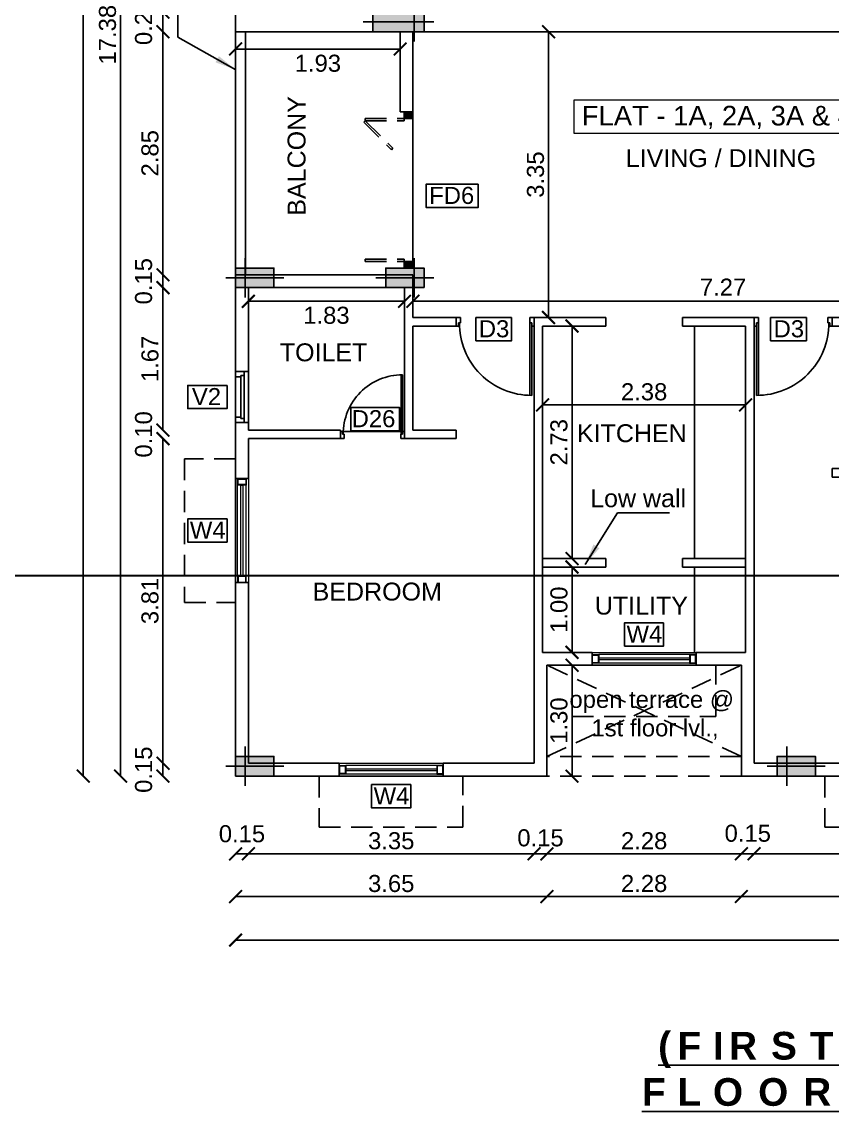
# Model space of a CAD drawing. Header units: metres. Extents: x 2130 to 3135, y 5414 to 5819.
# Drawn here: x 2834.7 to 2844.2, y 5609.32 to 5622.13 of the extents above; entities that cross this region are included whole.
import ezdxf
from ezdxf.enums import TextEntityAlignment as Align

# ---------------------------------------------------------------- set-up
doc = ezdxf.new("R2010")
doc.units = ezdxf.units.M
doc.header["$MEASUREMENT"] = 0
doc.header["$PDMODE"] = 34
doc.linetypes.add('HIDDEN', pattern=[0.375, 0.25, -0.125])
doc.linetypes.add('PHANTOM2', pattern=[1.25, 0.625, -0.125, 0.125, -0.125, 0.125, -0.125])
doc.layers.get('0').update_dxf_attribs({"lineweight": 18})
doc.layers.get('Defpoints').update_dxf_attribs({"lineweight": 18})
for name, color, linetype in [('col', 1, 'Continuous'), ('DIM', 8, 'Continuous'), ('JD', 3, 'Continuous'), ('TITLE', 7, 'Continuous'), ('WALL', 2, 'Continuous'), ('WIN', 5, 'Continuous')]:
    doc.layers.add(name, color=color, linetype=linetype)
for name, color, linetype, lineweight in [('flat name', 6, 'Continuous', 18), ('FURNITURE', 4, 'Continuous', 25), ('text', 7, 'Continuous', 25)]:
    doc.layers.add(name, color=color, linetype=linetype, lineweight=lineweight)
doc.styles.add('A1', font='arial.ttf')
doc.styles.add('R1', font='arial.ttf')
doc.dimstyles.new('DIM-CMDA', dxfattribs={"dimtxt": 0.2, "dimasz": 0.15, "dimexe": 0.05, "dimexo": 0.0625, "dimgap": 0.05, "dimtad": 1, "dimzin": 1, "dimdsep": 46, "dimtxsty": 'R1', "dimblk": 'ARCHTICK', "dimcen": 0.09, "dimse1": 1, "dimse2": 1, "dimclrd": 8, "dimclre": 8, "dimadec": 0, "dimazin": 0, "dimtm": 1e-09, "dimtfac": 1, "dimtofl": 0, "dimtmove": 2, "dimatfit": 3, "dimfxl": 0, "dimtolj": 1, "dimtzin": 0, "dimlwd": -1, "dimlwe": -1, "dimarcsym": 0})

# ---------------------------------------------------------------- blocks, each defined once
blk = doc.blocks.new('A$C451D3D78')
at = {"layer": 'WIN'}
for p, q in [((0.813, 0.915), (0.913, 0.915)), ((0.813, 0.915), (0.813, 0.888)), ((0.913, 0.915), (0.913, 0.864)), ((0.851, 0.887), (0, 0.887)), ((0.851, 0.866), (0.001, 0.866)), ((0.851, 0.888), (0.813, 0.888)), ((0.851, 0.888), (0.851, 0.864)), ((0.913, 0.864), (0.851, 0.864)), ((0.851, 0.027), (0.813, 0.027)), ((0.813, 0), (0.813, 0.027)), ((0.913, 0.051), (0.851, 0.051)), ((0.851, 0.027), (0.851, 0.051)), ((0.913, 0.051), (0.913, 0)), ((0.813, 0), (0.913, 0))]:
    blk.add_line(p, q, dxfattribs=at)
blk.add_arc((0.846, 0.885), 0.846, 179.8207, 270.3545, dxfattribs=at)
blk = doc.blocks.new('A$C43150011')
at = {"layer": 'WIN'}
for p, q in [((0.667, 0.75), (0.749, 0.75)), ((0.667, 0.75), (0.667, 0.728)), ((0.698, 0.728), (0.667, 0.728)), ((0.698, 0.728), (0.698, 0.708)), ((0.749, 0.708), (0.698, 0.708)), ((0.749, 0.708), (0.749, 0.75)), ((0.698, 0.023), (0, 0.023)), ((0.698, 0.04), (0.001, 0.04)), ((0.667, 0), (0.667, 0.022)), ((0.698, 0.022), (0.667, 0.022)), ((0.667, 0), (0.749, 0)), ((0.749, 0.042), (0.698, 0.042)), ((0.698, 0.022), (0.698, 0.042)), ((0.749, 0), (0.749, 0.042))]:
    blk.add_line(p, q, dxfattribs=at)
blk.add_lwpolyline([(0.667, 0), (0.667, 0.75)], dxfattribs=at)
blk.add_arc((0.694, 0.025), 0.693, 89.6455, 180.1793, dxfattribs=at)
blk = doc.blocks.new('A$C36B25374')
at = {"layer": 'WIN', "linetype": 'HIDDEN'}
for p, q in [((0.076, 0.559), (0.076, 0.102)), ((0.102, 0.559), (0.076, 0.559)), ((0.12, 0.577), (0.102, 0.559)), ((0.102, 0.559), (0.102, 0.102)), ((0.102, 0.559), (0.425, 0.236)), ((0.12, 0.577), (0.443, 0.253)), ((1.727, 0.559), (1.727, 0.102)), ((1.727, 0.559), (1.753, 0.559)), ((1.753, 0.559), (1.753, 0.102)), ((0.443, 0.253), (0.425, 0.236)), ((0.102, 0.102), (0.076, 0.102)), ((1.727, 0.102), (1.753, 0.102))]:
    blk.add_line(p, q, dxfattribs=at)
at = {"layer": 'WIN'}
for p, q in [((0, 0), (0, 0.102)), ((0, 0), (0, 0.102)), ((0, 0), (0, 0.102)), ((0, 0), (0, 0.102)), ((0, 0.102), (0.076, 0.102)), ((0, 0), (0.076, 0)), ((0.076, 0.102), (0.076, 0)), ((1.753, 0), (0.076, 0)), ((1.753, 0.102), (1.753, 0)), ((1.829, 0.102), (1.753, 0.102)), ((1.829, 0), (1.753, 0)), ((1.829, 0), (1.829, 0.102)), ((1.829, 0), (1.829, 0.102)), ((1.829, 0), (1.829, 0.102)), ((1.829, 0), (1.829, 0.102))]:
    blk.add_line(p, q, dxfattribs=at)
for points in [[(0, 0.102), (0, 0), (0.076, 0.102), (0.076, 0)], [(1.753, 0.102), (1.753, 0), (1.829, 0.102), (1.829, 0)]]:
    blk.add_solid(points, dxfattribs=at)
blk = doc.blocks.new('A$C5D530010')
at = {"layer": 'WIN', "lineweight": 9}
blk.add_lwpolyline([(0.064, 0.077), (0.064, 1.143), (0.089, 1.143), (0.089, 0.077)], close=True, dxfattribs=at)
at = {"color": 7, "lineweight": 9}
for points in [[(0.025, 1.22), (0.127, 1.22), (0.127, 1.143), (0.025, 1.143)], [(0.025, 0), (0.025, 0.077), (0.127, 0.077), (0.127, 0)]]:
    blk.add_wipeout(points, dxfattribs=at).dxf.layer = 'WIN'
at = {"layer": 'WIN', "lineweight": 9}
for p, q in [((0, 0), (0, 1.22)), ((0.15, 0), (0.15, 1.22)), ((0.025, 1.143), (0.025, 0.077)), ((0.127, 1.143), (0.127, 0.077))]:
    blk.add_line(p, q, dxfattribs=at)
at = {"layer": 'WIN', "color": 7, "lineweight": 9}
for points in [[(0.025, 1.22), (0.025, 1.143), (0.127, 1.143), (0.127, 1.22), (0.025, 1.22)], [(0.127, 0), (0.025, 0), (0.025, 0.077), (0.127, 0.077), (0.127, 0)]]:
    blk.add_lwpolyline(points, dxfattribs=at)
for points in [[(0.031, 1.214), (0.031, 1.149), (0.121, 1.149), (0.121, 1.214)], [(0.121, 0.006), (0.031, 0.006), (0.031, 0.071), (0.121, 0.071)]]:
    blk.add_lwpolyline(points, close=True, dxfattribs=at)
blk = doc.blocks.new('A$C1E3E09E3')
at = {"layer": 'WIN'}
for p, q in [((0, 0.6), (0, 0)), ((0.05, 0.551), (0.05, 0.049)), ((0.087, 0.537), (0.087, 0.063)), ((0.15, 0.537), (0.15, 0.063))]:
    blk.add_line(p, q, dxfattribs=at)
at = {"layer": 'WIN', "color": 9}
for points in [[(0.05, 0.551), (0.05, 0.6), (0.15, 0.6), (0.15, 0.537), (0.087, 0.537), (0.087, 0.551), (0.05, 0.551)], [(0.05, 0.049), (0.05, 0), (0.15, 0), (0.15, 0.063), (0.087, 0.063), (0.087, 0.049), (0.05, 0.049)]]:
    blk.add_lwpolyline(points, dxfattribs=at)
blk = doc.blocks.new('230x600')
blk.add_hatch(color=0).paths.add_polyline_path([(1593.962, -175.039), (1594.192, -175.039), (1594.192, -175.639), (1593.962, -175.639)])
at = {"color": 0}
for p, q in [((1594.077, -174.924), (1594.077, -175.754)), ((1593.847, -175.154), (1594.307, -175.154))]:
    blk.add_line(p, q, dxfattribs=at)
blk.add_lwpolyline([(1593.962, -175.039), (1594.192, -175.039), (1594.192, -175.639), (1593.962, -175.639)], close=True, dxfattribs=at)
blk = doc.blocks.new('230x450')
blk.add_hatch(color=0).paths.add_polyline_path([(1594.873, -175.039), (1595.103, -175.039), (1595.103, -175.489), (1594.873, -175.489)])
at = {"color": 0}
for p, q in [((1594.988, -174.924), (1594.988, -175.604)), ((1594.758, -175.154), (1595.218, -175.154))]:
    blk.add_line(p, q, dxfattribs=at)
blk.add_lwpolyline([(1594.873, -175.039), (1595.103, -175.039), (1595.103, -175.489), (1594.873, -175.489)], close=True, dxfattribs=at)
blk = doc.blocks.new('_ArchTick')
at = {"color": 0, "linetype": 'ByBlock', "const_width": 0.15}
blk.add_lwpolyline([(-0.5, -0.5), (0.5, 0.5)], dxfattribs=at)
blk = doc.blocks.new('*D616')
at = {"layer": 'Defpoints', "color": 0}
for p in [(2838.17, 5622.242), (2836.354, 5622.012), (2838.17, 5622.012)]:
    blk.add_point(p, dxfattribs=at)
at = {"layer": 'DIM', "color": 8}
blk.add_line((2836.354, 5622.242), (2836.354, 5622.012), dxfattribs=at)
at = {"layer": 'DIM', "color": 8, "xscale": 0.15, "yscale": 0.15, "zscale": 0.15}
for p, rotation in [((2836.354, 5622.242), 90), ((2836.354, 5622.012), 270)]:
    blk.add_blockref('_ArchTick', p, dxfattribs=dict(at, rotation=rotation))
at = {"layer": 'DIM', "color": 0, "insert": (2836.127, 5622.127), "char_height": 0.2, "attachment_point": 5, "rotation": 90, "style": 'R1'}
blk.add_mtext('\\A1;0.23', dxfattribs=at)
blk = doc.blocks.new('*D617')
at = {"layer": 'Defpoints', "color": 0}
for p in [(2838.17, 5622.012), (2836.354, 5619.162), (2838.361, 5619.162)]:
    blk.add_point(p, dxfattribs=at)
at = {"layer": 'DIM', "color": 8}
blk.add_line((2836.354, 5622.012), (2836.354, 5619.162), dxfattribs=at)
at = {"layer": 'DIM', "color": 8, "xscale": 0.15, "yscale": 0.15, "zscale": 0.15}
for p, rotation in [((2836.354, 5622.012), 90), ((2836.354, 5619.162), 270)]:
    blk.add_blockref('_ArchTick', p, dxfattribs=dict(at, rotation=rotation))
at = {"layer": 'DIM', "color": 0, "insert": (2836.202, 5620.587), "char_height": 0.2, "attachment_point": 5, "rotation": 90, "style": 'R1'}
blk.add_mtext('\\A1;2.85', dxfattribs=at)
blk = doc.blocks.new('*D618')
at = {"layer": 'Defpoints', "color": 0}
for p in [(2838.361, 5619.162), (2836.354, 5619.012), (2838.27, 5619.012)]:
    blk.add_point(p, dxfattribs=at)
at = {"layer": 'DIM', "color": 8}
blk.add_line((2836.354, 5619.162), (2836.354, 5619.012), dxfattribs=at)
at = {"layer": 'DIM', "color": 8, "xscale": 0.15, "yscale": 0.15, "zscale": 0.15}
for p, rotation in [((2836.354, 5619.162), 90), ((2836.354, 5619.012), 270)]:
    blk.add_blockref('_ArchTick', p, dxfattribs=dict(at, rotation=rotation))
at = {"layer": 'DIM', "color": 0, "insert": (2836.127, 5619.087), "char_height": 0.2, "attachment_point": 5, "rotation": 90, "style": 'R1'}
blk.add_mtext('\\A1;0.15', dxfattribs=at)
blk = doc.blocks.new('*D619')
at = {"layer": 'Defpoints', "color": 0}
for p in [(2838.27, 5619.012), (2836.354, 5617.342), (2838.086, 5617.342)]:
    blk.add_point(p, dxfattribs=at)
at = {"layer": 'DIM', "color": 8}
blk.add_line((2836.354, 5619.012), (2836.354, 5617.342), dxfattribs=at)
at = {"layer": 'DIM', "color": 8, "xscale": 0.15, "yscale": 0.15, "zscale": 0.15}
for p, rotation in [((2836.354, 5619.012), 90), ((2836.354, 5617.342), 270)]:
    blk.add_blockref('_ArchTick', p, dxfattribs=dict(at, rotation=rotation))
at = {"layer": 'DIM', "color": 0, "insert": (2836.202, 5618.177), "char_height": 0.2, "attachment_point": 5, "rotation": 90, "style": 'R1'}
blk.add_mtext('\\A1;1.67', dxfattribs=at)
blk = doc.blocks.new('*D620')
at = {"layer": 'Defpoints', "color": 0}
for p in [(2838.086, 5617.342), (2836.354, 5617.242), (2838.086, 5617.242)]:
    blk.add_point(p, dxfattribs=at)
at = {"layer": 'DIM', "color": 0, "insert": (2836.127, 5617.292), "char_height": 0.2, "attachment_point": 5, "rotation": 90, "style": 'R1'}
blk.add_mtext('\\A1;0.10', dxfattribs=at)
blk = doc.blocks.new('*D621')
at = {"layer": 'Defpoints', "color": 0}
for p in [(2838.086, 5617.242), (2836.354, 5613.437), (2838.066, 5613.437)]:
    blk.add_point(p, dxfattribs=at)
at = {"layer": 'DIM', "color": 8}
blk.add_line((2836.354, 5617.242), (2836.354, 5613.437), dxfattribs=at)
at = {"layer": 'DIM', "color": 8, "xscale": 0.15, "yscale": 0.15, "zscale": 0.15}
for p, rotation in [((2836.354, 5617.242), 90), ((2836.354, 5613.437), 270)]:
    blk.add_blockref('_ArchTick', p, dxfattribs=dict(at, rotation=rotation))
at = {"layer": 'DIM', "color": 0, "insert": (2836.202, 5615.34), "char_height": 0.2, "attachment_point": 5, "rotation": 90, "style": 'R1'}
blk.add_mtext('\\A1;3.81', dxfattribs=at)
blk = doc.blocks.new('*D622')
at = {"layer": 'Defpoints', "color": 0}
for p in [(2838.066, 5613.437), (2836.354, 5613.287), (2838.087, 5613.287)]:
    blk.add_point(p, dxfattribs=at)
at = {"layer": 'DIM', "color": 8}
blk.add_line((2836.354, 5613.437), (2836.354, 5613.287), dxfattribs=at)
at = {"layer": 'DIM', "color": 8, "xscale": 0.15, "yscale": 0.15, "zscale": 0.15}
for p, rotation in [((2836.354, 5613.437), 90), ((2836.354, 5613.287), 270)]:
    blk.add_blockref('_ArchTick', p, dxfattribs=dict(at, rotation=rotation))
at = {"layer": 'DIM', "color": 0, "insert": (2836.127, 5613.362), "char_height": 0.2, "attachment_point": 5, "rotation": 90, "style": 'R1'}
blk.add_mtext('\\A1;0.15', dxfattribs=at)
blk = doc.blocks.new('*D623')
at = {"layer": 'Defpoints', "color": 0}
for p in [(2835.857, 5630.667), (2839.432, 5630.667), (2838.087, 5613.287)]:
    blk.add_point(p, dxfattribs=at)
at = {"layer": 'DIM', "color": 8}
blk.add_line((2835.857, 5613.287), (2835.857, 5630.667), dxfattribs=at)
at = {"layer": 'DIM', "color": 8, "xscale": 0.15, "yscale": 0.15, "zscale": 0.15}
for p, rotation in [((2835.857, 5630.667), 90), ((2835.857, 5613.287), 270)]:
    blk.add_blockref('_ArchTick', p, dxfattribs=dict(at, rotation=rotation))
at = {"layer": 'DIM', "color": 4, "insert": (2835.704, 5621.977), "char_height": 0.2, "attachment_point": 5, "rotation": 90, "style": 'R1'}
blk.add_mtext('\\A1;17.38', dxfattribs=at)
blk = doc.blocks.new('*D207')
at = {"layer": 'Defpoints', "color": 0}
for p in [(2835.419, 5649.267), (2837.928, 5649.267), (2838.087, 5613.287)]:
    blk.add_point(p, dxfattribs=at)
at = {"layer": 'DIM', "color": 8}
blk.add_line((2835.419, 5613.287), (2835.419, 5649.267), dxfattribs=at)
at = {"layer": 'DIM', "color": 8, "xscale": 0.15, "yscale": 0.15, "zscale": 0.15}
for p, rotation in [((2835.419, 5649.267), 90), ((2835.419, 5613.287), 270)]:
    blk.add_blockref('_ArchTick', p, dxfattribs=dict(at, rotation=rotation))
at = {"layer": 'DIM', "color": 0, "insert": (2835.267, 5631.277), "char_height": 0.2, "attachment_point": 5, "rotation": 90, "style": 'R1'}
blk.add_mtext('\\A1;35.98', dxfattribs=at)
blk = doc.blocks.new('*D626')
at = {"layer": 'Defpoints', "color": 0}
for p in [(2837.205, 5614.421), (2837.355, 5614.421), (2837.355, 5612.376)]:
    blk.add_point(p, dxfattribs=at)
at = {"layer": 'DIM', "color": 8}
blk.add_line((2837.205, 5612.376), (2837.355, 5612.376), dxfattribs=at)
at = {"layer": 'DIM', "color": 8, "xscale": 0.15, "yscale": 0.15, "zscale": 0.15, "rotation": 180}
blk.add_blockref('_ArchTick', (2837.205, 5612.376), dxfattribs=at)
at = {"layer": 'DIM', "color": 8, "xscale": 0.15, "yscale": 0.15, "zscale": 0.15}
blk.add_blockref('_ArchTick', (2837.355, 5612.376), dxfattribs=at)
at = {"layer": 'DIM', "color": 0, "insert": (2837.28, 5612.61), "char_height": 0.2, "attachment_point": 5, "style": 'R1'}
blk.add_mtext('\\A1;0.15', dxfattribs=at)
blk = doc.blocks.new('*D627')
at = {"layer": 'Defpoints', "color": 0}
for p in [(2837.355, 5614.421), (2840.705, 5613.82), (2840.705, 5612.376)]:
    blk.add_point(p, dxfattribs=at)
at = {"layer": 'DIM', "color": 8}
blk.add_line((2837.355, 5612.376), (2840.705, 5612.376), dxfattribs=at)
at = {"layer": 'DIM', "color": 8, "xscale": 0.15, "yscale": 0.15, "zscale": 0.15, "rotation": 180}
blk.add_blockref('_ArchTick', (2837.355, 5612.376), dxfattribs=at)
at = {"layer": 'DIM', "color": 8, "xscale": 0.15, "yscale": 0.15, "zscale": 0.15}
blk.add_blockref('_ArchTick', (2840.705, 5612.376), dxfattribs=at)
at = {"layer": 'DIM', "color": 0, "insert": (2839.03, 5612.528), "char_height": 0.2, "attachment_point": 5, "style": 'R1'}
blk.add_mtext('\\A1;3.35', dxfattribs=at)
blk = doc.blocks.new('*D628')
at = {"layer": 'Defpoints', "color": 0}
for p in [(2840.705, 5613.82), (2840.855, 5613.758), (2840.855, 5612.376)]:
    blk.add_point(p, dxfattribs=at)
at = {"layer": 'DIM', "color": 8}
blk.add_line((2840.705, 5612.376), (2840.855, 5612.376), dxfattribs=at)
at = {"layer": 'DIM', "color": 8, "xscale": 0.15, "yscale": 0.15, "zscale": 0.15, "rotation": 180}
blk.add_blockref('_ArchTick', (2840.705, 5612.376), dxfattribs=at)
at = {"layer": 'DIM', "color": 8, "xscale": 0.15, "yscale": 0.15, "zscale": 0.15}
blk.add_blockref('_ArchTick', (2840.855, 5612.376), dxfattribs=at)
at = {"layer": 'DIM', "color": 0, "insert": (2840.78, 5612.562), "char_height": 0.2, "attachment_point": 5, "style": 'R1'}
blk.add_mtext('\\A1;0.15', dxfattribs=at)
blk = doc.blocks.new('*D629')
at = {"layer": 'Defpoints', "color": 0}
for p in [(2843.135, 5613.859), (2840.855, 5613.758), (2843.135, 5612.376)]:
    blk.add_point(p, dxfattribs=at)
at = {"layer": 'DIM', "color": 8}
blk.add_line((2840.855, 5612.376), (2843.135, 5612.376), dxfattribs=at)
at = {"layer": 'DIM', "color": 8, "xscale": 0.15, "yscale": 0.15, "zscale": 0.15, "rotation": 180}
blk.add_blockref('_ArchTick', (2840.855, 5612.376), dxfattribs=at)
at = {"layer": 'DIM', "color": 8, "xscale": 0.15, "yscale": 0.15, "zscale": 0.15}
blk.add_blockref('_ArchTick', (2843.135, 5612.376), dxfattribs=at)
at = {"layer": 'DIM', "color": 0, "insert": (2841.995, 5612.528), "char_height": 0.2, "attachment_point": 5, "style": 'R1'}
blk.add_mtext('\\A1;2.28', dxfattribs=at)
blk = doc.blocks.new('*D630')
at = {"layer": 'Defpoints', "color": 0}
for p in [(2843.135, 5613.859), (2843.285, 5613.839), (2843.285, 5612.376)]:
    blk.add_point(p, dxfattribs=at)
at = {"layer": 'DIM', "color": 8}
blk.add_line((2843.135, 5612.376), (2843.285, 5612.376), dxfattribs=at)
at = {"layer": 'DIM', "color": 8, "xscale": 0.15, "yscale": 0.15, "zscale": 0.15, "rotation": 180}
blk.add_blockref('_ArchTick', (2843.135, 5612.376), dxfattribs=at)
at = {"layer": 'DIM', "color": 8, "xscale": 0.15, "yscale": 0.15, "zscale": 0.15}
blk.add_blockref('_ArchTick', (2843.285, 5612.376), dxfattribs=at)
at = {"layer": 'DIM', "color": 0, "insert": (2843.21, 5612.616), "char_height": 0.2, "attachment_point": 5, "style": 'R1'}
blk.add_mtext('\\A1;0.15', dxfattribs=at)
blk = doc.blocks.new('*D631')
at = {"layer": 'Defpoints', "color": 0}
for p in [(2846.635, 5613.872), (2843.285, 5613.839), (2846.635, 5612.376)]:
    blk.add_point(p, dxfattribs=at)
at = {"layer": 'DIM', "color": 8}
blk.add_line((2843.285, 5612.376), (2846.635, 5612.376), dxfattribs=at)
at = {"layer": 'DIM', "color": 8, "xscale": 0.15, "yscale": 0.15, "zscale": 0.15, "rotation": 180}
blk.add_blockref('_ArchTick', (2843.285, 5612.376), dxfattribs=at)
at = {"layer": 'DIM', "color": 8, "xscale": 0.15, "yscale": 0.15, "zscale": 0.15}
blk.add_blockref('_ArchTick', (2846.635, 5612.376), dxfattribs=at)
at = {"layer": 'DIM', "color": 0, "insert": (2844.96, 5612.528), "char_height": 0.2, "attachment_point": 5, "style": 'R1'}
blk.add_mtext('\\A1;3.35', dxfattribs=at)
blk = doc.blocks.new('*D641')
at = {"layer": 'Defpoints', "color": 0}
for p in [(2837.205, 5614.032), (2840.855, 5613.937), (2840.855, 5611.875)]:
    blk.add_point(p, dxfattribs=at)
at = {"layer": 'DIM', "color": 8}
blk.add_line((2837.205, 5611.875), (2840.855, 5611.875), dxfattribs=at)
at = {"layer": 'DIM', "color": 8, "xscale": 0.15, "yscale": 0.15, "zscale": 0.15, "rotation": 180}
blk.add_blockref('_ArchTick', (2837.205, 5611.875), dxfattribs=at)
at = {"layer": 'DIM', "color": 8, "xscale": 0.15, "yscale": 0.15, "zscale": 0.15}
blk.add_blockref('_ArchTick', (2840.855, 5611.875), dxfattribs=at)
at = {"layer": 'DIM', "color": 4, "insert": (2839.03, 5612.027), "char_height": 0.2, "attachment_point": 5, "style": 'R1'}
blk.add_mtext('\\A1;3.65', dxfattribs=at)
blk = doc.blocks.new('*D642')
at = {"layer": 'Defpoints', "color": 0}
for p in [(2840.855, 5613.937), (2843.135, 5613.937), (2843.135, 5611.875)]:
    blk.add_point(p, dxfattribs=at)
at = {"layer": 'DIM', "color": 8}
blk.add_line((2840.855, 5611.875), (2843.135, 5611.875), dxfattribs=at)
at = {"layer": 'DIM', "color": 8, "xscale": 0.15, "yscale": 0.15, "zscale": 0.15, "rotation": 180}
blk.add_blockref('_ArchTick', (2840.855, 5611.875), dxfattribs=at)
at = {"layer": 'DIM', "color": 8, "xscale": 0.15, "yscale": 0.15, "zscale": 0.15}
blk.add_blockref('_ArchTick', (2843.135, 5611.875), dxfattribs=at)
at = {"layer": 'DIM', "color": 4, "insert": (2841.995, 5612.027), "char_height": 0.2, "attachment_point": 5, "style": 'R1'}
blk.add_mtext('\\A1;2.28', dxfattribs=at)
blk = doc.blocks.new('*D643')
at = {"layer": 'Defpoints', "color": 0}
for p in [(2846.785, 5614.036), (2843.135, 5613.937), (2846.785, 5611.875)]:
    blk.add_point(p, dxfattribs=at)
at = {"layer": 'DIM', "color": 8}
blk.add_line((2843.135, 5611.875), (2846.785, 5611.875), dxfattribs=at)
at = {"layer": 'DIM', "color": 8, "xscale": 0.15, "yscale": 0.15, "zscale": 0.15, "rotation": 180}
blk.add_blockref('_ArchTick', (2843.135, 5611.875), dxfattribs=at)
at = {"layer": 'DIM', "color": 8, "xscale": 0.15, "yscale": 0.15, "zscale": 0.15}
blk.add_blockref('_ArchTick', (2846.785, 5611.875), dxfattribs=at)
at = {"layer": 'DIM', "color": 4, "insert": (2844.96, 5612.027), "char_height": 0.2, "attachment_point": 5, "style": 'R1'}
blk.add_mtext('\\A1;3.65', dxfattribs=at)
blk = doc.blocks.new('*D211')
at = {"layer": 'Defpoints', "color": 0}
for p in [(2837.205, 5614.032), (2860.005, 5613.808), (2837.205, 5611.365)]:
    blk.add_point(p, dxfattribs=at)
at = {"layer": 'DIM', "color": 8}
blk.add_line((2860.005, 5611.365), (2837.205, 5611.365), dxfattribs=at)
at = {"layer": 'DIM', "color": 8, "xscale": 0.15, "yscale": 0.15, "zscale": 0.15, "rotation": 180}
blk.add_blockref('_ArchTick', (2837.205, 5611.365), dxfattribs=at)
at = {"layer": 'DIM', "color": 8, "xscale": 0.15, "yscale": 0.15, "zscale": 0.15}
blk.add_blockref('_ArchTick', (2860.005, 5611.365), dxfattribs=at)
at = {"layer": 'DIM', "color": 2, "insert": (2848.605, 5611.528), "char_height": 0.22, "attachment_point": 5, "style": 'R1'}
blk.add_mtext('\\A1;22.80', dxfattribs=at)
blk = doc.blocks.new('*D216')
at = {"layer": 'Defpoints', "color": 0}
for p in [(2841.016, 5614.587), (2841.016, 5613.287), (2841.15, 5613.287)]:
    blk.add_point(p, dxfattribs=at)
at = {"layer": 'DIM', "color": 8}
blk.add_line((2841.15, 5614.587), (2841.15, 5613.287), dxfattribs=at)
at = {"layer": 'DIM', "color": 8, "xscale": 0.15, "yscale": 0.15, "zscale": 0.15}
for p, rotation in [((2841.15, 5614.587), 90), ((2841.15, 5613.287), 270)]:
    blk.add_blockref('_ArchTick', p, dxfattribs=dict(at, rotation=rotation))
at = {"layer": 'DIM', "color": 0, "insert": (2840.997, 5613.937), "char_height": 0.2, "attachment_point": 5, "rotation": 90, "style": 'R1'}
blk.add_mtext('\\A1;1.30', dxfattribs=at)
blk = doc.blocks.new('*D217')
at = {"layer": 'Defpoints', "color": 0}
for p in [(2839.185, 5618.852), (2837.355, 5618.589), (2839.185, 5618.589)]:
    blk.add_point(p, dxfattribs=at)
at = {"layer": 'DIM', "color": 8}
blk.add_line((2837.355, 5618.852), (2839.185, 5618.852), dxfattribs=at)
at = {"layer": 'DIM', "color": 8, "xscale": 0.15, "yscale": 0.15, "zscale": 0.15, "rotation": 180}
blk.add_blockref('_ArchTick', (2837.355, 5618.852), dxfattribs=at)
at = {"layer": 'DIM', "color": 8, "xscale": 0.15, "yscale": 0.15, "zscale": 0.15}
blk.add_blockref('_ArchTick', (2839.185, 5618.852), dxfattribs=at)
at = {"layer": 'DIM', "color": 0, "insert": (2838.27, 5618.687), "char_height": 0.2, "attachment_point": 5, "style": 'R1'}
blk.add_mtext('\\A1;1.83', dxfattribs=at)
blk = doc.blocks.new('*D218')
at = {"layer": 'Defpoints', "color": 0}
for p in [(2837.205, 5621.809), (2839.135, 5621.809), (2839.135, 5621.809)]:
    blk.add_point(p, dxfattribs=at)
at = {"layer": 'DIM', "color": 8}
blk.add_line((2837.205, 5621.809), (2839.135, 5621.809), dxfattribs=at)
at = {"layer": 'DIM', "color": 8, "xscale": 0.15, "yscale": 0.15, "zscale": 0.15, "rotation": 180}
blk.add_blockref('_ArchTick', (2837.205, 5621.809), dxfattribs=at)
at = {"layer": 'DIM', "color": 8, "xscale": 0.15, "yscale": 0.15, "zscale": 0.15}
blk.add_blockref('_ArchTick', (2839.135, 5621.809), dxfattribs=at)
at = {"layer": 'DIM', "color": 0, "insert": (2838.17, 5621.641), "char_height": 0.2, "attachment_point": 5, "style": 'R1'}
blk.add_mtext('\\A1;1.93', dxfattribs=at)
blk = doc.blocks.new('*D219')
at = {"layer": 'Defpoints', "color": 0}
for p in [(2839.285, 5621.608), (2846.555, 5620.389), (2846.555, 5618.852)]:
    blk.add_point(p, dxfattribs=at)
at = {"layer": 'DIM', "color": 8}
blk.add_line((2839.285, 5618.852), (2846.555, 5618.852), dxfattribs=at)
at = {"layer": 'DIM', "color": 8, "xscale": 0.15, "yscale": 0.15, "zscale": 0.15, "rotation": 180}
blk.add_blockref('_ArchTick', (2839.285, 5618.852), dxfattribs=at)
at = {"layer": 'DIM', "color": 8, "xscale": 0.15, "yscale": 0.15, "zscale": 0.15}
blk.add_blockref('_ArchTick', (2846.555, 5618.852), dxfattribs=at)
at = {"layer": 'DIM', "color": 0, "insert": (2842.92, 5619.018), "char_height": 0.2, "attachment_point": 5, "style": 'R1'}
blk.add_mtext('\\A1;7.27', dxfattribs=at)
blk = doc.blocks.new('*D220')
at = {"layer": 'Defpoints', "color": 0}
for p in [(2840.847, 5622.012), (2840.874, 5622.012), (2840.847, 5618.662)]:
    blk.add_point(p, dxfattribs=at)
at = {"layer": 'DIM', "color": 8}
blk.add_line((2840.874, 5618.662), (2840.874, 5622.012), dxfattribs=at)
at = {"layer": 'DIM', "color": 8, "xscale": 0.15, "yscale": 0.15, "zscale": 0.15}
for p, rotation in [((2840.874, 5622.012), 90), ((2840.874, 5618.662), 270)]:
    blk.add_blockref('_ArchTick', p, dxfattribs=dict(at, rotation=rotation))
at = {"layer": 'DIM', "color": 0, "insert": (2840.722, 5620.337), "char_height": 0.2, "attachment_point": 5, "rotation": 90, "style": 'R1'}
blk.add_mtext('\\A1;3.35', dxfattribs=at)
blk = doc.blocks.new('*D221')
at = {"layer": 'Defpoints', "color": 0}
for p in [(2841.095, 5615.737), (2841.15, 5615.737), (2841.095, 5614.737)]:
    blk.add_point(p, dxfattribs=at)
at = {"layer": 'DIM', "color": 8}
blk.add_line((2841.15, 5614.737), (2841.15, 5615.737), dxfattribs=at)
at = {"layer": 'DIM', "color": 8, "xscale": 0.15, "yscale": 0.15, "zscale": 0.15}
for p, rotation in [((2841.15, 5615.737), 90), ((2841.15, 5614.737), 270)]:
    blk.add_blockref('_ArchTick', p, dxfattribs=dict(at, rotation=rotation))
at = {"layer": 'DIM', "color": 0, "insert": (2840.997, 5615.237), "char_height": 0.2, "attachment_point": 5, "rotation": 90, "style": 'R1'}
blk.add_mtext('\\A1;1.00', dxfattribs=at)
blk = doc.blocks.new('*D222')
at = {"layer": 'Defpoints', "color": 0}
for p in [(2841.15, 5618.562), (2841.294, 5618.562), (2841.294, 5615.837)]:
    blk.add_point(p, dxfattribs=at)
at = {"layer": 'DIM', "color": 8}
blk.add_line((2841.15, 5615.837), (2841.15, 5618.562), dxfattribs=at)
at = {"layer": 'DIM', "color": 8, "xscale": 0.15, "yscale": 0.15, "zscale": 0.15}
for p, rotation in [((2841.15, 5618.562), 90), ((2841.15, 5615.837), 270)]:
    blk.add_blockref('_ArchTick', p, dxfattribs=dict(at, rotation=rotation))
at = {"layer": 'DIM', "color": 0, "insert": (2840.997, 5617.2), "char_height": 0.2, "attachment_point": 5, "rotation": 90, "style": 'R1'}
blk.add_mtext('\\A1;2.73', dxfattribs=at)
blk = doc.blocks.new('*D223')
at = {"layer": 'Defpoints', "color": 0}
for p in [(2843.185, 5617.638), (2840.805, 5616.23), (2843.185, 5616.23)]:
    blk.add_point(p, dxfattribs=at)
at = {"layer": 'DIM', "color": 8}
blk.add_line((2840.805, 5617.638), (2843.185, 5617.638), dxfattribs=at)
at = {"layer": 'DIM', "color": 8, "xscale": 0.15, "yscale": 0.15, "zscale": 0.15, "rotation": 180}
blk.add_blockref('_ArchTick', (2840.805, 5617.638), dxfattribs=at)
at = {"layer": 'DIM', "color": 8, "xscale": 0.15, "yscale": 0.15, "zscale": 0.15}
blk.add_blockref('_ArchTick', (2843.185, 5617.638), dxfattribs=at)
at = {"layer": 'DIM', "color": 0, "insert": (2841.995, 5617.79), "char_height": 0.2, "attachment_point": 5, "style": 'R1'}
blk.add_mtext('\\A1;2.38', dxfattribs=at)

msp = doc.modelspace()

# ---------------------------------------------------------------- linework, layer by layer
at = {"layer": 'flat name', "color": 5}
msp.add_lwpolyline([(2841.174, 5621.214), (2844.709, 5621.214), (2844.709, 5620.818), (2841.174, 5620.818)], close=True, dxfattribs=at)
at = {"layer": 'FURNITURE'}
msp.add_line((2842.585, 5615.837), (2842.585, 5618.562), dxfattribs=at)
at = {"layer": 'JD', "color": 8}
for points in [[(2840.049, 5620.225), (2839.44, 5620.225), (2839.44, 5619.951), (2840.049, 5619.951)], [(2840.441, 5618.662), (2840.022, 5618.662), (2840.022, 5618.389), (2840.441, 5618.389)], [(2843.897, 5618.662), (2843.477, 5618.662), (2843.477, 5618.389), (2843.897, 5618.389)], [(2837.105, 5617.867), (2836.645, 5617.867), (2836.645, 5617.594), (2837.105, 5617.594)], [(2838.556, 5617.608), (2839.125, 5617.608), (2839.125, 5617.335), (2838.556, 5617.335)], [(2837.105, 5616.302), (2836.645, 5616.302), (2836.645, 5616.029), (2837.105, 5616.029)], [(2842.224, 5615.084), (2841.765, 5615.084), (2841.765, 5614.81), (2842.224, 5614.81)], [(2839.259, 5613.187), (2838.8, 5613.187), (2838.8, 5612.914), (2839.259, 5612.914)]]:
    msp.add_lwpolyline(points, close=True, dxfattribs=at)
at = {"layer": 'WALL'}
for p, q in [((2837.205, 5622.012), (2839.135, 5622.012)), ((2839.285, 5622.012), (2846.785, 5622.012)), ((2837.205, 5619.162), (2839.135, 5619.162)), ((2837.355, 5619.012), (2839.185, 5619.012)), ((2839.285, 5618.662), (2839.79, 5618.662)), ((2840.705, 5618.662), (2841.545, 5618.662)), ((2842.445, 5618.662), (2843.285, 5618.662)), ((2844.2, 5618.662), (2846.555, 5618.662)), ((2839.285, 5618.562), (2839.79, 5618.562)), ((2840.805, 5618.562), (2841.545, 5618.562)), ((2842.445, 5618.562), (2843.185, 5618.562)), ((2844.2, 5618.562), (2844.705, 5618.562)), ((2837.355, 5618.03), (2837.205, 5618.03)), ((2837.355, 5617.43), (2837.205, 5617.43)), ((2837.355, 5617.342), (2838.435, 5617.342)), ((2839.285, 5617.342), (2839.79, 5617.342)), ((2837.355, 5617.242), (2838.435, 5617.242)), ((2839.185, 5617.242), (2839.79, 5617.242)), ((2844.2, 5616.892), (2844.705, 5616.892)), ((2844.2, 5616.792), (2844.805, 5616.792))]:
    msp.add_line(p, q, dxfattribs=at)
at = {"layer": 'WALL', "color": 2}
for p, q in [((2839.135, 5622.012), (2839.135, 5621.071)), ((2839.285, 5622.012), (2839.285, 5621.071)), ((2837.205, 5619.162), (2837.205, 5618.03)), ((2839.135, 5619.162), (2839.285, 5619.162)), ((2839.285, 5619.162), (2839.285, 5618.662)), ((2837.355, 5619.012), (2837.355, 5618.03)), ((2839.185, 5619.012), (2839.185, 5617.242)), ((2839.79, 5618.662), (2839.79, 5618.562)), ((2840.705, 5618.662), (2840.705, 5613.437)), ((2843.285, 5613.437), (2843.285, 5618.662)), ((2844.2, 5618.562), (2844.2, 5618.662)), ((2839.285, 5618.562), (2839.285, 5617.342)), ((2840.805, 5618.562), (2840.805, 5614.737)), ((2843.185, 5614.737), (2843.185, 5618.562)), ((2837.205, 5617.43), (2837.205, 5616.775)), ((2837.355, 5617.43), (2837.355, 5617.342)), ((2838.435, 5617.342), (2838.435, 5617.242)), ((2839.79, 5617.342), (2839.79, 5617.242)), ((2837.355, 5617.242), (2837.355, 5616.775)), ((2844.2, 5616.792), (2844.2, 5616.892)), ((2837.205, 5615.555), (2837.205, 5613.287)), ((2837.355, 5615.555), (2837.355, 5613.437)), ((2840.805, 5614.737), (2841.385, 5614.737)), ((2842.605, 5614.737), (2843.185, 5614.737)), ((2841.385, 5614.587), (2840.855, 5614.587)), ((2840.855, 5614.587), (2840.855, 5613.287)), ((2843.135, 5614.587), (2842.605, 5614.587)), ((2843.135, 5613.287), (2843.135, 5614.587)), ((2837.355, 5613.437), (2838.42, 5613.437)), ((2839.64, 5613.437), (2840.705, 5613.437)), ((2844.35, 5613.437), (2843.285, 5613.437)), ((2837.205, 5613.287), (2838.42, 5613.287)), ((2839.64, 5613.287), (2840.855, 5613.287)), ((2844.35, 5613.287), (2843.135, 5613.287))]:
    msp.add_line(p, q, dxfattribs=at)
at = {"layer": 'WALL', "linetype": 'Continuous'}
for p, q in [((2837.355, 5615.555), (2837.205, 5615.555)), ((2842.605, 5614.737), (2842.605, 5614.587)), ((2839.64, 5613.437), (2839.64, 5613.287))]:
    msp.add_line(p, q, dxfattribs=at)
at = {"layer": 'WALL', "color": 8, "linetype": 'HIDDEN'}
for p, q in [((2843.135, 5613.517), (2840.855, 5613.517)), ((2843.135, 5613.287), (2840.855, 5613.287))]:
    msp.add_line(p, q, dxfattribs=at)
at = {"layer": 'WALL'}
for points in [[(2837.205, 5622.242), (2837.205, 5622.012)], [(2837.355, 5616.775), (2837.205, 5616.775)], [(2837.355, 5615.555), (2837.205, 5615.555)], [(2841.385, 5614.737), (2841.385, 5614.587)], [(2842.605, 5614.737), (2842.605, 5614.587)], [(2838.42, 5613.437), (2838.42, 5613.287)], [(2839.64, 5613.437), (2839.64, 5613.287)]]:
    msp.add_lwpolyline(points, dxfattribs=at)
at = {"layer": 'WALL', "color": 2}
for points in [[(2839.135, 5621.071), (2839.285, 5621.071)], [(2841.545, 5618.562), (2841.545, 5618.662)], [(2842.445, 5618.562), (2842.445, 5618.662)]]:
    msp.add_lwpolyline(points, dxfattribs=at)
at = {"layer": 'WIN', "linetype": 'Continuous'}
for p, q in [((2837.205, 5622.012), (2837.205, 5619.162)), ((2837.32, 5622.012), (2837.32, 5619.162)), ((2840.805, 5615.837), (2841.545, 5615.837)), ((2842.445, 5615.837), (2843.185, 5615.837)), ((2840.805, 5615.737), (2841.545, 5615.737)), ((2842.445, 5615.737), (2843.185, 5615.737))]:
    msp.add_line(p, q, dxfattribs=at)
for points in [[(2841.545, 5615.737), (2841.545, 5615.837)], [(2842.445, 5615.737), (2842.445, 5615.837)]]:
    msp.add_lwpolyline(points, dxfattribs=at)
at = {"layer": 'WIN', "linetype": 'HIDDEN'}
msp.add_lwpolyline([(2844.115, 5613.287), (2844.115, 5613.287), (2844.115, 5612.687), (2845.8, 5612.687), (2845.8, 5612.687), (2845.8, 5613.287)], dxfattribs=at)

# ---------------------------------------------------------------- block references
at = {"layer": 'col', "color": 4, "xscale": -1, "rotation": 270}
msp.add_blockref('230x600', (3014.454, 4028.05), dxfattribs=at)
at = {"layer": 'col', "color": 3, "rotation": 90}
for p in [(2662.165, 4024.139), (2662.165, 4018.414), (2668.515, 4018.414)]:
    msp.add_blockref('230x450', p, dxfattribs=at)
at = {"layer": 'col', "color": 3, "xscale": -1, "rotation": 270}
msp.add_blockref('230x450', (3014.454, 4024.139), dxfattribs=at)
at = {"layer": 'WIN', "xscale": -1}
for name, p, rotation in [('A$C36B25374', (2839.285, 5621.071), 90), ('A$C451D3D78', (2839.79, 5617.749), 270), ('A$C43150011', (2839.185, 5617.991), 90)]:
    msp.add_blockref(name, p, dxfattribs=dict(at, rotation=rotation))
at = {"layer": 'WIN'}
for name, p, rotation in [('A$C451D3D78', (2844.2, 5617.749), 90), ('A$C1E3E09E3', (2837.355, 5618.03), 180)]:
    msp.add_blockref(name, p, dxfattribs=dict(at, rotation=rotation))

# ---------------------------------------------------------------- texts
at = {"layer": 'flat name', "insert": (2841.213, 5621.143), "char_height": 0.23, "width": 3.47059, "attachment_point": 1, "style": 'A1'}
msp.add_mtext('{\\W0.579294; }FLAT - 1A, 2A, 3A & 4A', dxfattribs=at)
at = {"layer": 'JD', "style": 'R1'}
for s, p in [('FD6', (2839.475, 5619.993)), ('D3', (2840.057, 5618.43)), ('D3', (2843.513, 5618.43)), ('V2', (2836.693, 5617.635)), ('D26', (2838.566, 5617.376)), ('W4', (2836.669, 5616.07)), ('W4', (2841.789, 5614.852)), ('W4', (2838.824, 5612.955))]:
    msp.add_text(s, height=0.2, dxfattribs=at).set_placement(p)
at = {"layer": 'text', "style": 'A1'}
msp.add_text('BALCONY', height=0.21, rotation=90, dxfattribs=at).set_placement((2837.92, 5620.556), align=Align.MIDDLE_CENTER)
for s, p in [('LIVING / DINING', (2842.896, 5620.53)), ('TOILET', (2838.237, 5618.254)), ('KITCHEN', (2841.851, 5617.306)), ('BEDROOM', (2838.866, 5615.45)), ('UTILITY', (2841.963, 5615.285))]:
    msp.add_text(s, height=0.21, dxfattribs=at).set_placement(p, align=Align.MIDDLE_CENTER)
msp.add_text('Low wall', height=0.21, dxfattribs=at).set_placement((2841.362, 5616.439))
at = {"layer": 'text', "insert": (2842.123, 5614.286), "char_height": 0.2, "width": 2.21841, "attachment_point": 2, "style": 'A1'}
msp.add_mtext('open terrace @  1st floor lvl.,', dxfattribs=at)
at = {"layer": 'TITLE', "color": 1, "insert": (2841.97, 5610.289), "char_height": 0.325, "width": 13.62712, "attachment_point": 1, "style": 'A1'}
msp.add_mtext('{\\fArial|b1|i0|c0|p34;\\T1.5;\\L (FIRST, SECOND, THIRD & FOURTH FLOOR)}', dxfattribs=at)

# ---------------------------------------------------------------- dimensions: what is measured, and where the dimension line sits
at = {"layer": 'DIM', "color": 7}
for base, p1, p2, angle, picture, middle in [((2836.354, 5622.012), (2838.17, 5622.242), (2838.17, 5622.012), 90, '*D616', (2836.127, 5622.127)), ((2836.354, 5619.162), (2838.17, 5622.012), (2838.361, 5619.162), 90, '*D617', (2836.202, 5620.587)), ((2840.874, 5622.012), (2840.847, 5618.662), (2840.847, 5622.012), 270, '*D220', (2840.722, 5620.337)), ((2836.354, 5619.012), (2838.361, 5619.162), (2838.27, 5619.012), 90, '*D618', (2836.127, 5619.087)), ((2836.354, 5617.342), (2838.27, 5619.012), (2838.086, 5617.342), 90, '*D619', (2836.202, 5618.177)), ((2841.149530114, 5618.562470721), (2841.2943682, 5615.837470721), (2841.2943682, 5618.562470721), 270, '*D222', (2840.997347304, 5617.199970721)), ((2836.354, 5617.242), (2838.086, 5617.342), (2838.086, 5617.242), 90, '*D620', (2836.127, 5617.292)), ((2841.15, 5615.737), (2841.095, 5614.737), (2841.095, 5615.737), 270, '*D221', (2840.997, 5615.237)), ((2841.15, 5613.287), (2841.016, 5614.587), (2841.016, 5613.287), 270, '*D216', (2840.997, 5613.937)), ((2836.354, 5613.287), (2838.066, 5613.437), (2838.087, 5613.287), 90, '*D622', (2836.127, 5613.362))]:
    dim = msp.add_linear_dim(base=base, p1=p1, p2=p2, angle=angle, dimstyle='DIM-CMDA', override={"dimpost": '\\X'}, dxfattribs=at)
    dim.commit()
    dim.dimension.update_dxf_attribs({"geometry": picture, "text_midpoint": middle})
for base, p1, p2, picture, middle in [((2839.135, 5621.809), (2837.205, 5621.809), (2839.135, 5621.809), '*D218', (2838.17, 5621.641)), ((2846.555, 5618.852), (2839.285, 5621.608), (2846.555, 5620.389), '*D219', (2842.92, 5619.018)), ((2839.185, 5618.852), (2837.355, 5618.589), (2839.185, 5618.589), '*D217', (2838.27, 5618.687)), ((2837.355, 5612.376), (2837.205, 5614.421), (2837.355, 5614.421), '*D626', (2837.28, 5612.61)), ((2843.285, 5612.376), (2843.135, 5613.859), (2843.285, 5613.839), '*D630', (2843.21, 5612.616)), ((2840.855, 5612.376), (2840.705, 5613.82), (2840.855, 5613.758), '*D628', (2840.78, 5612.562))]:
    dim = msp.add_linear_dim(base=base, p1=p1, p2=p2, dimstyle='DIM-CMDA', override={"dimpost": '\\X'}, dxfattribs=at)
    dim.commit()
    dim.dimension.update_dxf_attribs({"geometry": picture, "text_midpoint": middle, "dimtype": 160})
for base, p1, p2, override, picture, middle in [((2843.185, 5617.638), (2840.805, 5616.23), (2843.185, 5616.23), {"dimpost": '\\X'}, '*D223', (2841.995, 5617.79)), ((2846.785, 5611.875), (2843.135, 5613.937), (2846.785, 5614.036), {"dimpost": '\\X', "dimclrt": 4}, '*D643', (2844.96, 5612.027)), ((2843.135, 5611.875), (2840.855, 5613.937), (2843.135, 5613.937), {"dimpost": '\\X', "dimclrt": 4}, '*D642', (2841.995, 5612.027)), ((2843.135, 5612.376), (2840.855, 5613.758), (2843.135, 5613.859), {"dimpost": '\\X'}, '*D629', (2841.995, 5612.528)), ((2846.635, 5612.376), (2843.285, 5613.839), (2846.635, 5613.872), {"dimpost": '\\X'}, '*D631', (2844.96, 5612.528))]:
    dim = msp.add_linear_dim(base=base, p1=p1, p2=p2, dimstyle='DIM-CMDA', override=override, dxfattribs=at)
    dim.commit()
    dim.dimension.update_dxf_attribs({"geometry": picture, "text_midpoint": middle})

# ---------------------------------------------------------------- leaders
at = {"layer": 'text'}
for points in [[(2837.207, 5621.566), (2836.529, 5621.949), (2836.529, 5622.45)], [(2841.303, 5615.768), (2841.683, 5616.373), (2842.291, 5616.373)]]:
    msp.add_leader(points, dimstyle='DIM-CMDA', override={"dimasz": 0.25, "dimtad": 0, "dimclrd": 7, "dimfxl": 0.1875, "dimfxlon": 1, "dimarcsym": 1}, dxfattribs=at)

# ---------------------------------------------------------------- next in the draw order: block references
at = {"layer": 'WIN', "linetype": 'Continuous'}
for p, rotation in [((2837.355, 5616.775), 180), ((2841.385, 5614.737), 270), ((2838.42, 5613.437), 270)]:
    msp.add_blockref('A$C5D530010', p, dxfattribs=dict(at, rotation=rotation))

# ---------------------------------------------------------------- next in the draw order: linework, layer by layer
at = {"color": 6}
msp.add_lwpolyline([(2837.205, 5630.667), (2837.205, 5613.287), (2840.855, 5613.287), (2840.855, 5614.587), (2843.135, 5614.587), (2843.135, 5613.287), (2846.785, 5613.287), (2846.785, 5617.957), (2850.425, 5617.957), (2850.425, 5613.287), (2854.075, 5613.287), (2854.075, 5614.587), (2856.355, 5614.587), (2856.355, 5613.287), (2860.005, 5613.287), (2860.005, 5630.667)], dxfattribs=at)
msp.add_lwpolyline([(2860.005, 5630.667), (2860.005, 5613.287), (2856.355, 5613.287), (2856.355, 5614.587), (2854.075, 5614.587), (2854.075, 5613.287), (2850.425, 5613.287), (2850.425, 5617.957), (2846.785, 5617.957), (2846.785, 5613.287), (2843.135, 5613.287), (2843.135, 5614.587), (2840.855, 5614.587), (2840.855, 5613.287), (2837.205, 5613.287), (2837.205, 5630.667)])
at = {"layer": 'FURNITURE'}
msp.add_line((2842.585, 5614.737), (2842.585, 5615.737), dxfattribs=at)
at = {"layer": 'text', "color": 7, "linetype": 'PHANTOM2', "const_width": 0.025}
msp.add_lwpolyline([(2862.555, 5616.523), (2862.555, 5615.637), (2802.58, 5615.637), (2802.58, 5616.523)], dxfattribs=at)
at = {"layer": 'WALL', "color": 8, "linetype": 'HIDDEN'}
for p, q in [((2840.855, 5613.517), (2843.135, 5614.587)), ((2843.135, 5613.517), (2840.855, 5614.587))]:
    msp.add_line(p, q, dxfattribs=at)
at = {"layer": 'WIN', "linetype": 'HIDDEN'}
for points in [[(2837.205, 5617.005), (2837.205, 5617.005), (2836.605, 5617.005), (2836.605, 5615.32), (2836.605, 5615.32), (2837.205, 5615.32)], [(2841.15, 5614.587), (2841.15, 5614.587), (2841.15, 5613.987), (2842.835, 5613.987), (2842.835, 5613.987), (2842.835, 5614.587)], [(2838.185, 5613.287), (2838.185, 5613.287), (2838.185, 5612.687), (2839.87, 5612.687), (2839.87, 5612.687), (2839.87, 5613.287)]]:
    msp.add_lwpolyline(points, dxfattribs=at)

# ---------------------------------------------------------------- next in the draw order: dimensions: what is measured, and where the dimension line sits
at = {"layer": 'DIM', "color": 7}
for base, p1, p2, override, picture, middle in [((2835.419, 5649.267), (2838.087, 5613.287), (2837.928, 5649.267), {"dimpost": '\\X'}, '*D207', (2835.267, 5631.277)), ((2835.857, 5630.667), (2838.087, 5613.287), (2839.432, 5630.667), {"dimpost": '\\X', "dimclrt": 4}, '*D623', (2835.704, 5621.977)), ((2836.354223948, 5613.437470721), (2838.085985624, 5617.242470721), (2838.066016909, 5613.437470721), {"dimpost": '\\X'}, '*D621', (2836.202041138, 5615.339970721))]:
    dim = msp.add_linear_dim(base=base, p1=p1, p2=p2, angle=90, dimstyle='DIM-CMDA', override=override, dxfattribs=at)
    dim.commit()
    dim.dimension.update_dxf_attribs({"geometry": picture, "text_midpoint": middle})
for base, p1, p2, override, picture, middle in [((2840.705, 5612.376), (2837.355, 5614.421), (2840.705, 5613.82), {"dimpost": '\\X'}, '*D627', (2839.03, 5612.528)), ((2840.855, 5611.875), (2837.205, 5614.032), (2840.855, 5613.937), {"dimpost": '\\X', "dimclrt": 4}, '*D641', (2839.03, 5612.027)), ((2837.205, 5611.365), (2860.005, 5613.808), (2837.205, 5614.032), {"dimtxt": 0.22, "dimpost": '\\X', "dimclrt": 2}, '*D211', (2848.605, 5611.528))]:
    dim = msp.add_linear_dim(base=base, p1=p1, p2=p2, dimstyle='DIM-CMDA', override=override, dxfattribs=at)
    dim.commit()
    dim.dimension.update_dxf_attribs({"geometry": picture, "text_midpoint": middle})

doc.saveas('drawing.dxf')
